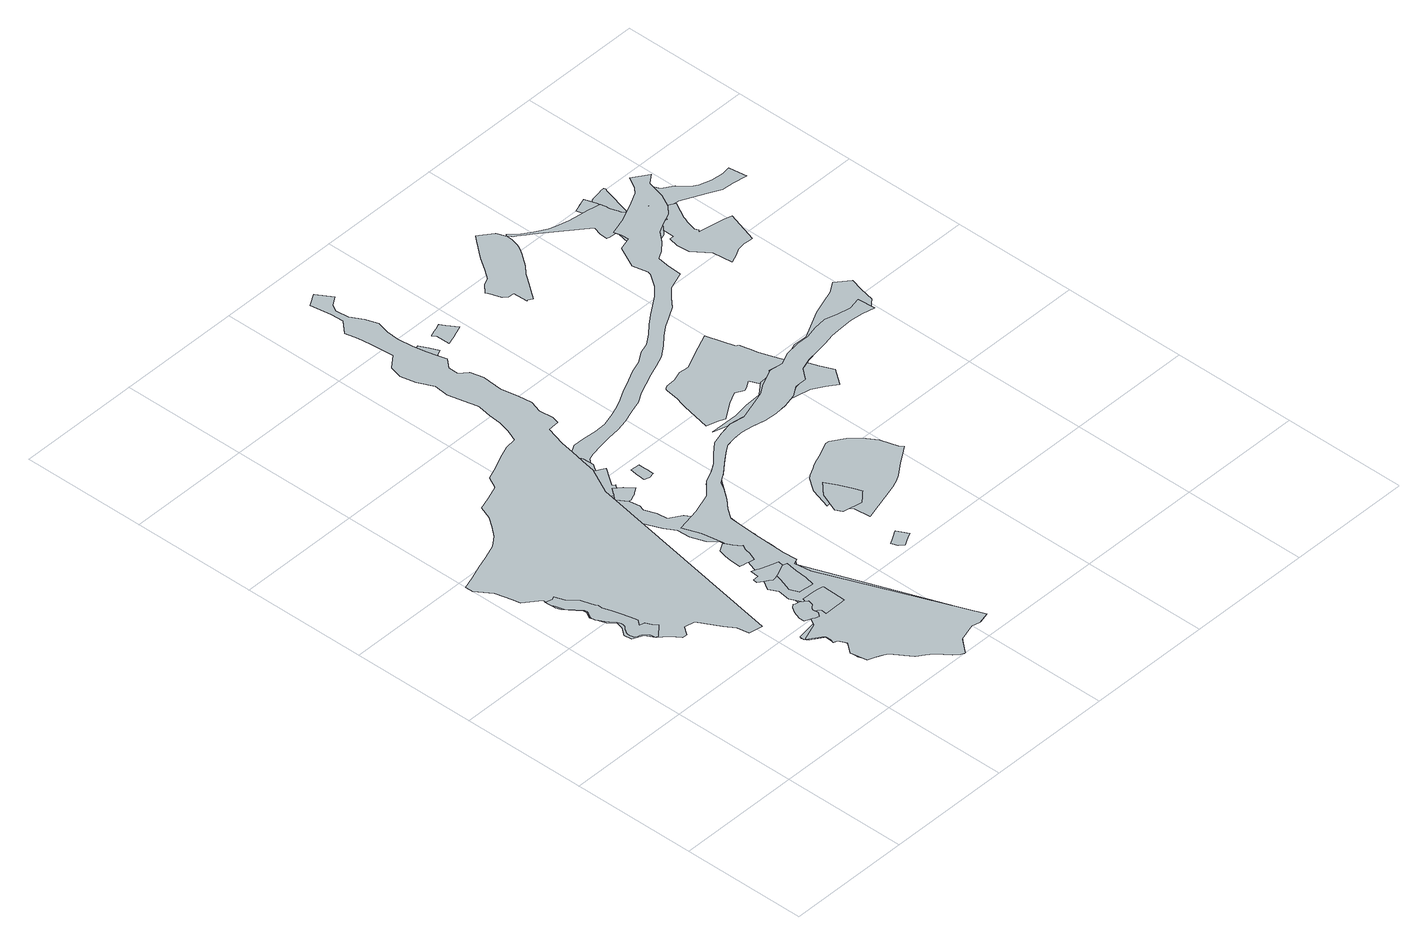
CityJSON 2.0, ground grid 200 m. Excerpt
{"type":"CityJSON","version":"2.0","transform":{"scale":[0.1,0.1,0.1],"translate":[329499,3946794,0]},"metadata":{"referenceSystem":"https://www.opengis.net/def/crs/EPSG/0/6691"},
"CityObjects":{
"object1":{"type":"GenericCityObject","attributes":{"prefecture":"14","disasterType":"1","areaType":"1","zoneNumber":"151-H25-67030","zoneName":"佐野川30","status":"0"},"geometry":[{"type":"MultiSurface","lod":"1","boundaries":[[[0,1,2,3,4,5,6,7,8,9,10,11,12,13,14,15,16,17,18,19,20,21,22,23,24,25,26,27,28,29,30,31,32,33,34,35,36,37,38,39,40,41,42,43,44,45,46,47,48,49,50,51,52,53,54,55,56,57,58,59,60,61,62,63,64,65,66,67,68,69,70,71,72,73,74,75,76,77,78]]]}]},
"object2":{"type":"GenericCityObject","attributes":{"prefecture":"14","disasterType":"1","areaType":"1","zoneNumber":"151-H25-67030","zoneName":"佐野川30","status":"0"},"geometry":[{"type":"MultiSurface","lod":"1","boundaries":[[[79,80,81,82,83,84,85,86,87,88,89,90,91,92,93,94,95,96,97,98,99]]]}]},
"object3":{"type":"GenericCityObject","attributes":{"prefecture":"14","disasterType":"1","areaType":"1","zoneNumber":"151-H25-67030","zoneName":"佐野川30","status":"0"},"geometry":[{"type":"MultiSurface","lod":"1","boundaries":[[[100,101,102,103,104,105,106,107,108,109,110,111,112,113,114,115,116,117]]]}]},
"object4":{"type":"GenericCityObject","attributes":{"prefecture":"14","disasterType":"2","areaType":"1","zoneNumber":84901,"zoneName":"丸畑沢-1","status":"0"},"geometry":[{"type":"MultiSurface","lod":"1","boundaries":[[[118,119,120,121,122,123,124,125,126,127,128,129,130,131,132,133,134,135,136,137,138,139,140,141,142,143,144,145,146,147,148,149,150,151,152,153,154,155,156,157,158,159,160,161,162,163,164,165,166,167,168,169,170,171,172,173,174,175,176,177,178,179,180,181,182,183,184,185,186,187,188,189,190,191,192,193,194,195,196,197,198,199,200,201,202,203,204,205,206,207,208]]]}]},
"object5":{"type":"GenericCityObject","attributes":{"prefecture":"14","disasterType":"1","areaType":"1","zoneNumber":"151-H25-67030","zoneName":"佐野川30","status":"0"},"geometry":[{"type":"MultiSurface","lod":"1","boundaries":[[[209,210,211,212,213,214,215,216,217,218,219,220,221,222,223,224,225,226,227]]]}]},
"object6":{"type":"GenericCityObject","attributes":{"prefecture":"14","disasterType":"1","areaType":"1","zoneNumber":"151-H25-67030","zoneName":"佐野川30","status":"0"},"geometry":[{"type":"MultiSurface","lod":"1","boundaries":[[[228,229,230,231,232,233,234,235,236,237,238,239,240,241,242]]]}]},
"object7":{"type":"GenericCityObject","attributes":{"prefecture":"14","disasterType":"1","areaType":"1","zoneNumber":"151-H25-67030","zoneName":"佐野川30","status":"0"},"geometry":[{"type":"MultiSurface","lod":"1","boundaries":[[[243,244,245,246,247,248,249,250,251,252,253,254,255,256,257,258,259,260]]]}]},
"object8":{"type":"GenericCityObject","attributes":{"prefecture":"14","disasterType":"1","areaType":"1","zoneNumber":"151-H25-67031","zoneName":"佐野川31","status":"0"},"geometry":[{"type":"MultiSurface","lod":"1","boundaries":[[[261,262,263,264,265,266,267,268,269,270,271,272,273,274,275,276,277]]]}]},
"object9":{"type":"GenericCityObject","attributes":{"prefecture":"14","disasterType":"1","areaType":"1","zoneNumber":"151-H25-67031","zoneName":"佐野川31","status":"0"},"geometry":[{"type":"MultiSurface","lod":"1","boundaries":[[[278,279,280,281,282,283,284,285,286,287,288,289,290,291,292,293,294]]]}]},
"object10":{"type":"GenericCityObject","attributes":{"prefecture":"14","disasterType":"1","areaType":"1","zoneNumber":"151-H25-67031","zoneName":"佐野川31","status":"0"},"geometry":[{"type":"MultiSurface","lod":"1","boundaries":[[[295,296,297,298,299,300,301,302,303,304,305,306,307,308,309,310,311,312]]]}]},
"object11":{"type":"GenericCityObject","attributes":{"prefecture":"14","disasterType":"1","areaType":"1","zoneNumber":"151-H25-67031","zoneName":"佐野川31","status":"0"},"geometry":[{"type":"MultiSurface","lod":"1","boundaries":[[[313,314,315,316,317,318,319,320,321,322,323,324,325,326,327]]]}]},
"object12":{"type":"GenericCityObject","attributes":{"prefecture":"14","disasterType":"1","areaType":"1","zoneNumber":"151-H25-67029","zoneName":"佐野川29","status":"0"},"geometry":[{"type":"MultiSurface","lod":"1","boundaries":[[[328,329,330,331,332,333,334,335,336,337,338,339]]]}]},
"object13":{"type":"GenericCityObject","attributes":{"prefecture":"14","disasterType":"1","areaType":"1","zoneNumber":"151-H25-67029","zoneName":"佐野川29","status":"0"},"geometry":[{"type":"MultiSurface","lod":"1","boundaries":[[[340,341,342,343,344,345,346,347,348,349,350,351,352]]]}]},
"object14":{"type":"GenericCityObject","attributes":{"prefecture":"14","disasterType":"2","areaType":"1","zoneNumber":84002,"zoneName":"夜追沢","status":"0"},"geometry":[{"type":"MultiSurface","lod":"1","boundaries":[[[353,354,355,356,357,358,359,360,361,362,363,364,365,366,367,368,369,370,371,372,373,374,375,376,377,378,379,380,381,382,383,384,385,386,387,388,389,390,391,392,393,394,395,396,397,398,399,400,401,402,403,404,405,406,407,408,409,410,411,412,413,414,415,416,417,418,419,420,421,422,423,424,425,426,427,428,429,430,431,432,433,434,435,436,437,438,439,440,441,442,443,444,445]]]}]},
"object15":{"type":"GenericCityObject","attributes":{"prefecture":"14","disasterType":"1","areaType":"1","zoneNumber":"151-H25-67033","zoneName":"佐野川33","status":"0"},"geometry":[{"type":"MultiSurface","lod":"1","boundaries":[[[446,447,448,449,450,451,452,453,454,455,456,457,458,459]]]}]},
"object16":{"type":"GenericCityObject","attributes":{"prefecture":"14","disasterType":"2","areaType":"1","zoneNumber":84902,"zoneName":"上岩沢-1","status":"0"},"geometry":[{"type":"MultiSurface","lod":"1","boundaries":[[[460,461,462,463,464,465,466,467,468,469,470,471,472,473,474,475,476,477,371,372,478,479,480,481,482,483,484,485,486,487,488,489,490,491,492,493,494,495,496,497,498,499,500,501,502,503,504,505,506,507,508,509,510,511,512,513,514,515,516,517,518,519,520,521,522,523,524,525,526,527,528,529,530,531,532,533,534,535,536,537,538,539,540,541,542,543,544,545,546,547,548,549]]]}]},
"object17":{"type":"GenericCityObject","attributes":{"prefecture":"14","disasterType":"1","areaType":"1","zoneNumber":"151-H25-67029","zoneName":"佐野川29","status":"0"},"geometry":[{"type":"MultiSurface","lod":"1","boundaries":[[[550,551,552,553,554,555,556,557,558,559,560,561,562,563,564,565,566,567,568,569,570,571,572,573,574,575,576,577,578,579,580,581,582,583,584]]]}]},
"object18":{"type":"GenericCityObject","attributes":{"prefecture":"14","disasterType":"1","areaType":"2","zoneNumber":"151-H25-67029","zoneName":"佐野川29","status":"0"},"geometry":[{"type":"MultiSurface","lod":"1","boundaries":[[[576,577,578,579,580,581,582,583,585,586,587,588,589,590,591,592,593,594,595,596,597,598,599,600,601,602,603,604,575]]]}]},
"object19":{"type":"GenericCityObject","attributes":{"prefecture":"14","disasterType":"1","areaType":"1","zoneNumber":"151-H25-67033","zoneName":"佐野川33","status":"0"},"geometry":[{"type":"MultiSurface","lod":"1","boundaries":[[[605,606,607,608,609,610,611,612,613,614,615,616,617,618,619]]]}]},
"object20":{"type":"GenericCityObject","attributes":{"prefecture":"14","disasterType":"2","areaType":"1","zoneNumber":"84001-1","zoneName":"大洞沢-1","status":"0"},"geometry":[{"type":"MultiSurface","lod":"1","boundaries":[[[620,621,622,623,624,625,626,627,628,629,630,631,632,633,634,635,636,637,638,639,640,641,642,643,644,645,646,647,648,649,650,651,652,653,654,655,656,657,658,659,660,661,662,663,664,665,666,667,668,669,670,671,672,673,674,675,676,677,678,679,680,681,682,683,684,685,686,687,688,689,690,691,692,693,694,695,696,697,698,699,700,701,702,703,704,705,706,707,708,709,710,711,712,713,714,715,716,717,718,719,720,721,722,723,724,725,726,727,728,729,730,731,732,733,734,735,736,737,738,739,740,741,742,743,744,745,746,747,748,749,750,751,752,753]]]}]},
"object21":{"type":"GenericCityObject","attributes":{"prefecture":"14","disasterType":"2","areaType":"1","zoneNumber":84903,"zoneName":"上岩沢-2","status":"0"},"geometry":[{"type":"MultiSurface","lod":"1","boundaries":[[[754,755,756,757,758,759,760,761,762,763,764,765,766,767,768,769,770,771,772]]]}]},
"object22":{"type":"GenericCityObject","attributes":{"prefecture":"14","disasterType":"1","areaType":"1","zoneNumber":"151-H25-67031","zoneName":"佐野川31","status":"0"},"geometry":[{"type":"MultiSurface","lod":"1","boundaries":[[[773,774,775,776,777,778,779,780,781,782,783,784,785,786,787,788,789,790,791,792,793,794,795,796,797,798,799,800,801,802,803,804,805,806,807,808,809,810,811,812,813,814,815]]]}]},
"object23":{"type":"GenericCityObject","attributes":{"prefecture":"14","disasterType":"1","areaType":"1","zoneNumber":"151-H25-67033","zoneName":"佐野川33","status":"0"},"geometry":[{"type":"MultiSurface","lod":"1","boundaries":[[[816,817,818,819,820,821,822,823,824,825,826,827,828,829,830,831,832,833,834,835,836,837,838,839,840,841,842,843,844,845,846,847,848,849]]]}]},
"object24":{"type":"GenericCityObject","attributes":{"prefecture":"14","disasterType":"1","areaType":"1","zoneNumber":"151-H25-67032","zoneName":"佐野川32","status":"0"},"geometry":[{"type":"MultiSurface","lod":"1","boundaries":[[[850,851,852,853,854,855,856,857,858,859,860,861,862,863,864,865,866,867,868,869,870,871,872,873,874,875,876,877,878,879,880,881,882,883,884,885,886,887,888,889,890]]]}]},
"object25":{"type":"GenericCityObject","attributes":{"prefecture":"14","disasterType":"2","areaType":"1","zoneNumber":"84001-2","zoneName":"大洞沢-2","status":"0"},"geometry":[{"type":"MultiSurface","lod":"1","boundaries":[[[891,892,893,894,895,896,897,898,899,900,901,902,903,904,905,906,907,908,909,910]]]}]},
"object26":{"type":"GenericCityObject","attributes":{"prefecture":"14","disasterType":"2","areaType":"2","zoneNumber":"84001-2","zoneName":"大洞沢-2","status":"0"},"geometry":[{"type":"MultiSurface","lod":"1","boundaries":[[[911,912,913,914,915]]]}]},
"object27":{"type":"GenericCityObject","attributes":{"prefecture":"14","disasterType":"1","areaType":"1","zoneNumber":"151-H25-67032","zoneName":"佐野川32","status":"0"},"geometry":[{"type":"MultiSurface","lod":"1","boundaries":[[[916,917,918,919,920,921,922,923,924,925,926,927,928,929,930,931,932,933,934,935,936,937,938,939,940,941,942,943,944]]]}]},
"object28":{"type":"GenericCityObject","attributes":{"prefecture":"14","disasterType":"1","areaType":"1","zoneNumber":"151-H25-67032","zoneName":"佐野川32","status":"0"},"geometry":[{"type":"MultiSurface","lod":"1","boundaries":[[[945,946,947,948,949,950,951,952,953,954,955,956,957,958,959]]]}]},
"object29":{"type":"GenericCityObject","attributes":{"prefecture":"14","disasterType":"1","areaType":"1","zoneNumber":"151-H25-67032","zoneName":"佐野川32","status":"0"},"geometry":[{"type":"MultiSurface","lod":"1","boundaries":[[[960,961,962,963,964,965,966,967,968,969,970,971,972,973,974,975,976,977,978,979,980,981,982,983,984,985,986,987,988,989,990,991,992,993,994,995]]]}]},
"object30":{"type":"GenericCityObject","attributes":{"prefecture":"14","disasterType":"2","areaType":"1","zoneNumber":"84001-3","zoneName":"大洞沢-3","status":"0"},"geometry":[{"type":"MultiSurface","lod":"1","boundaries":[[[996,997,998,999,1000,1001,1002,1003,1004,1005,1006,1007,1008,1009,1010,1011,1012,1013,1014,1015,1016,1017,1018]]]}]}
},
"vertices":[
[588,4855,0],[552,4865,0],[520,4874,0],[500,4879,0],[499,4871,0],[499,4829,0],[509,4781,0],[530,4723,0],[548,4650,0],[571,4591,0],[592,4556,0],[614,4530,0],[655,4479,0],[674,4457,0],[714,4407,0],[731,4378,0],[738,4361,0],[739,4339,0],[733,4318,0],[723,4294,0],[722,4292,0],[681,4233,0],[674,4198,0],[679,4171,0],[687,4141,0],[707,4096,0],[745,4024,0],[782,3974,0],[845,3891,0],[857,3862,0],[866,3838,0],[869,3816,0],[865,3785,0],[856,3760,0],[844,3745,0],[821,3718,0],[784,3673,0],[769,3644,0],[765,3613,0],[761,3586,0],[762,3557,0],[768,3537,0],[772,3526,0],[784,3511,0],[802,3498,0],[817,3492,0],[849,3483,0],[873,3473,0],[899,3454,0],[924,3428,0],[943,3404,0],[958,3362,0],[962,3329,0],[966,3314,0],[979,3297,0],[992,3289,0],[1002,3284,0],[1017,3297,0],[1078,3351,0],[1101,3371,0],[1124,3391,0],[1177,3437,0],[1138,3486,0],[1085,3603,0],[1003,3628,0],[1064,3718,0],[1044,3839,0],[1005,3964,0],[970,4122,0],[921,4243,0],[930,4310,0],[909,4352,0],[884,4421,0],[840,4559,0],[718,4696,0],[697,4767,0],[659,4870,0],[609,4850,0],[597,4853,0],
[2804,2117,0],[2828,2153,0],[2879,2197,0],[2902,2275,0],[2854,2317,0],[2827,2341,0],[2814,2353,0],[2805,2355,0],[2742,2374,0],[2709,2383,0],[2658,2352,0],[2606,2260,0],[2585,2218,0],[2559,2130,0],[2559,2052,0],[2606,2030,0],[2650,2009,0],[2670,2000,0],[2704,1984,0],[2760,1957,0],[2815,2023,0],
[2878,2040,0],[2887,2016,0],[2868,1934,0],[2995,1936,0],[3034,1937,0],[3142,1938,0],[3242,1940,0],[3246,2148,0],[3257,2328,0],[3242,2331,0],[3159,2347,0],[3120,2355,0],[3099,2355,0],[3040,2356,0],[2999,2357,0],[2883,2359,0],[2809,2139,0],[2801,2084,0],
[2732,5822,0],[2946,6244,0],[2989,6471,0],[3032,6698,0],[3075,6925,0],[3169,7239,0],[3356,7250,0],[3383,7367,0],[3362,7592,0],[3422,7784,0],[3392,8013,0],[3344,8285,0],[3369,8613,0],[3320,8822,0],[3196,8925,0],[3194,9092,0],[3316,9230,0],[3294,9338,0],[3237,9552,0],[3195,9762,0],[3171,10001,0],[3187,10201,0],[3242,10401,0],[3175,10601,0],[3062,10798,0],[3042,10999,0],[3099,11111,0],[3249,11210,0],[3092,11446,0],[2896,11333,0],[2952,11001,0],[2954,10788,0],[2776,10599,0],[2825,10399,0],[2852,10200,0],[2870,10000,0],[2885,9818,0],[2678,9654,0],[2627,9457,0],[2682,9209,0],[2794,8964,0],[2771,8734,0],[2825,8483,0],[2878,8277,0],[2888,8313,0],[2878,8227,0],[2847,8024,0],[2825,7816,0],[2774,7621,0],[2695,7437,0],[2511,7411,0],[2301,7328,0],[2099,7238,0],[1891,7153,0],[1796,6971,0],[1578,6895,0],[1360,6819,0],[1287,6618,0],[1169,6455,0],[1041,6302,0],[877,6179,0],[659,6102,0],[441,6026,0],[223,5950,0],[3,5875,0],[9,5750,0],[174,5504,0],[239,5255,0],[268,5113,0],[510,4933,0],[509,4696,0],[534,4627,0],[716,4379,0],[723,4332,0],[660,4224,0],[742,3984,0],[833,3881,0],[808,3761,0],[712,3636,0],[729,3516,0],[889,3438,0],[966,3288,0],[1099,3171,0],[1204,3025,0],[1286,3024,0],[1385,3158,0],[1553,3120,0],[1745,2777,0],[1849,2620,0],[1880,2431,0],[2090,2390,0],
[3050,2965,0],[3217,3045,0],[3225,3118,0],[3074,3169,0],[3050,3177,0],[2990,3197,0],[2930,3223,0],[2917,3229,0],[2838,3263,0],[2824,3192,0],[2819,3122,0],[2723,3119,0],[2715,3057,0],[2759,3026,0],[2798,3000,0],[2825,2982,0],[2855,2961,0],[2908,2926,0],[2949,2931,0],
[3246,2832,0],[3283,3018,0],[3185,3037,0],[3125,3048,0],[3099,3053,0],[3027,3067,0],[2977,2854,0],[2904,2638,0],[2960,2494,0],[3018,2490,0],[3059,2487,0],[3097,2484,0],[3190,2477,0],[3197,2477,0],[3233,2631,0],
[3114,3623,0],[3152,3700,0],[3123,3717,0],[3099,3760,0],[3067,3819,0],[3051,3848,0],[3030,3887,0],[3003,3936,0],[2864,3850,0],[2831,3722,0],[2811,3618,0],[2805,3441,0],[2880,3429,0],[2904,3425,0],[2945,3418,0],[2996,3410,0],[3044,3402,0],[3093,3525,0],
[2930,5487,0],[2956,5499,0],[2972,5510,0],[2986,5519,0],[3056,5565,0],[3027,5608,0],[2953,5698,0],[2840,5794,0],[2796,5739,0],[2778,5716,0],[2753,5683,0],[2735,5661,0],[2691,5604,0],[2762,5497,0],[2802,5450,0],[2838,5447,0],[2916,5481,0],
[2847,5714,0],[2862,5733,0],[2883,5758,0],[2925,5810,0],[2878,5839,0],[2957,5944,0],[3090,6134,0],[3031,6166,0],[3002,6182,0],[2925,6223,0],[2885,6245,0],[2819,6281,0],[2706,6088,0],[2660,5915,0],[2655,5752,0],[2784,5636,0],[2822,5682,0],
[3036,6318,0],[3024,6488,0],[2992,6579,0],[2975,6627,0],[2966,6653,0],[2938,6687,0],[2898,6727,0],[2870,6756,0],[2828,6799,0],[2679,6623,0],[2581,6503,0],[2470,6393,0],[2475,6387,0],[2529,6312,0],[2572,6254,0],[2610,6202,0],[2630,6173,0],[2948,6188,0],
[3439,5659,0],[3439,5697,0],[3440,5751,0],[3440,5793,0],[3441,5851,0],[3365,5857,0],[3294,5864,0],[3285,5811,0],[3277,5766,0],[3273,5740,0],[3270,5698,0],[3265,5646,0],[3262,5599,0],[3348,5578,0],[3438,5597,0],
[4758,2167,0],[4846,2214,0],[4794,2316,0],[4754,2392,0],[4731,2379,0],[4667,2342,0],[4612,2310,0],[4541,2269,0],[4525,2261,0],[4564,2160,0],[4627,2098,0],[4715,2144,0],
[4993,3209,0],[5043,3251,0],[5070,3273,0],[5016,3396,0],[4935,3597,0],[4837,3783,0],[4766,3713,0],[4725,3672,0],[4654,3602,0],[4525,3279,0],[4577,3174,0],[4884,3116,0],[4960,3181,0],
[3137,376,0],[3235,299,0],[3380,99,0],[3465,26,0],[3533,4,0],[3714,232,0],[3998,314,0],[4123,284,0],[4319,333,0],[3380,2676,0],[3345,2950,0],[3425,2975,0],[3408,3203,0],[3421,3418,0],[3424,3664,0],[3436,3864,0],[3448,4064,0],[3454,4195,0],[3568,4358,0],[3705,4504,0],[3846,4679,0],[3913,4800,0],[4071,4893,0],[4243,5036,0],[4407,5160,0],[4545,5246,0],[4716,5276,0],[4878,5289,0],[5053,5262,0],[5256,5211,0],[5469,5204,0],[5668,5219,0],[5884,5276,0],[6052,5385,0],[6242,5382,0],[6390,5560,0],[6580,5622,0],[6765,5650,0],[6962,5686,0],[7158,5728,0],[7356,5743,0],[7555,5752,0],[7757,5729,0],[7960,5684,0],[7945,5968,0],[7747,5921,0],[7544,5963,0],[7341,6024,0],[7124,5999,0],[6928,5955,0],[6727,5953,0],[6470,5920,0],[6290,5831,0],[6066,5859,0],[5790,5737,0],[5624,5624,0],[5123,5475,0],[4896,5512,0],[4667,5467,0],[4458,5400,0],[4284,5260,0],[4132,5126,0],[4003,5048,0],[3804,4957,0],[3586,4751,0],[3252,4643,0],[2864,4563,0],[2967,4283,0],[3021,3941,0],[3012,3749,0],[2967,3675,0],[2952,3604,0],[2948,3419,0],[2822,3032,0],[2707,2845,0],[2780,2703,0],[2754,2505,0],[2827,2349,0],[2713,2211,0],[2711,2126,0],[2589,1897,0],[2283,1781,0],[2514,1624,0],[2516,1524,0],[2495,1466,0],[2553,1435,0],[2613,1311,0],[2488,1144,0],[2533,883,0],[2642,841,0],[2734,802,0],[2812,753,0],[3021,449,0],
[3270,9365,0],[3294,9377,0],[3333,9398,0],[3382,9424,0],[3321,9563,0],[3252,9700,0],[3215,9688,0],[3157,9669,0],[3143,9665,0],[3113,9655,0],[3048,9633,0],[3117,9459,0],[3181,9318,0],[3240,9349,0],
[2596,882,0],[2803,766,0],[3030,461,0],[3225,319,0],[3378,124,0],[3516,3,0],[3735,247,0],[4016,345,0],[4144,280,0],[4311,323,0],[3348,2912,0],[3396,2963,0],[3406,3189,0],[3419,3407,0],[3422,3656,0],[3435,3857,0],[3450,4057,0],[3466,4221,0],[3847,4683,0],[3963,4839,0],[4057,4887,0],[4227,5021,0],[4398,5151,0],[4526,5238,0],[4689,5268,0],[4857,5287,0],[5034,5265,0],[5240,5215,0],[5452,5204,0],[5652,5217,0],[5869,5267,0],[6039,5373,0],[6255,5398,0],[6379,5553,0],[6569,5618,0],[6767,5652,0],[6961,5686,0],[7150,5726,0],[7349,5748,0],[7549,5753,0],[7916,5712,0],[8075,5838,0],[8122,6076,0],[8181,6286,0],[7973,6457,0],[7797,6342,0],[7590,6272,0],[7370,6199,0],[6907,5964,0],[6686,5978,0],[6498,5904,0],[6312,5825,0],[6023,5803,0],[5828,5742,0],[5667,5619,0],[5276,5399,0],[5115,5479,0],[4885,5513,0],[4660,5465,0],[4449,5397,0],[4276,5251,0],[4134,5128,0],[3982,5037,0],[3754,4915,0],[3723,4699,0],[3609,4602,0],[3441,4488,0],[3292,4298,0],[3136,4056,0],[3075,3855,0],[2971,3668,0],[2944,3551,0],[2944,3427,0],[3013,3135,0],[2981,2927,0],[2931,2731,0],[2797,2543,0],[2829,2350,0],[2719,2120,0],[2610,1921,0],[2282,1868,0],[2270,1794,0],[2315,1739,0],[2510,1610,0],[2501,1457,0],[2555,1437,0],[2638,1415,0],[2599,1268,0],[2499,1150,0],[2525,959,0],
[6040,3419,0],[6116,3471,0],[6106,3484,0],[6083,3519,0],[5994,3809,0],[5895,3965,0],[5723,4159,0],[5524,4288,0],[5458,4294,0],[5200,4176,0],[5119,4147,0],[5023,4107,0],[4963,4068,0],[4829,4007,0],[4768,3960,0],[4755,3941,0],[4699,3861,0],[4663,3809,0],[4626,3756,0],[4520,3412,0],[4562,3420,0],[4605,3370,0],[4646,3213,0],[4722,3102,0],[4744,2840,0],[5172,2960,0],[5226,2975,0],[5305,2998,0],[5399,3023,0],[5521,3073,0],[5628,3132,0],[5729,3207,0],[5829,3278,0],[5939,3351,0],[6034,3415,0],
[5970,3372,0],[5960,3387,0],[5941,3428,0],[5837,3751,0],[5741,3894,0],[5575,4076,0],[5392,4187,0],[5388,4184,0],[5310,4124,0],[5235,4057,0],[5146,3973,0],[5012,3850,0],[4924,3765,0],[4864,3709,0],[4944,3616,0],[4993,3448,0],[5092,3299,0],[5157,3179,0],[5138,3071,0],[5152,2955,0],
[3727,9474,0],[3782,9493,0],[3828,9511,0],[3872,9528,0],[3921,9547,0],[3814,9711,0],[3768,9792,0],[3740,9782,0],[3675,9757,0],[3622,9738,0],[3537,9706,0],[3529,9702,0],[3569,9637,0],[3575,9422,0],[3670,9455,0],
[2592,868,0],[2694,817,0],[2831,752,0],[3025,454,0],[3208,330,0],[3362,137,0],[3465,25,0],[3392,1786,0],[3349,2792,0],[3354,2939,0],[3378,2968,0],[3332,3105,0],[3401,3294,0],[3388,3523,0],[3437,3743,0],[3424,4032,0],[3354,4230,0],[3077,4710,0],[2883,4834,0],[2859,5004,0],[2794,5193,0],[2820,5275,0],[2761,5686,0],[2696,5783,0],[2731,5939,0],[2868,6096,0],[2960,6277,0],[3086,6429,0],[3181,6456,0],[3379,6495,0],[3577,6524,0],[3783,6554,0],[3979,6598,0],[4190,6670,0],[4386,6731,0],[4559,6831,0],[4731,6904,0],[4915,6981,0],[5104,7050,0],[5289,7127,0],[5467,7259,0],[5620,7391,0],[5784,7506,0],[5959,7604,0],[6140,7709,0],[6283,7853,0],[6432,7987,0],[6724,8092,0],[6734,8308,0],[6763,8515,0],[6889,8587,0],[7042,8717,0],[7175,8876,0],[7335,8954,0],[7519,9031,0],[7643,9158,0],[7746,9359,0],[7822,9649,0],[7973,9758,0],[7732,9923,0],[7618,9729,0],[7539,9651,0],[7358,9561,0],[7037,9408,0],[6752,9327,0],[6778,9216,0],[6787,9084,0],[6584,9025,0],[6409,8681,0],[6459,8433,0],[6450,8376,0],[6295,8169,0],[6147,8033,0],[5984,7917,0],[5828,7813,0],[5666,7697,0],[5513,7563,0],[5348,7449,0],[5170,7391,0],[5002,7278,0],[4813,7212,0],[4632,7126,0],[4440,7037,0],[4262,6945,0],[4080,6860,0],[3934,6812,0],[3742,6755,0],[3554,6747,0],[3351,6768,0],[3150,6768,0],[2868,6607,0],[2773,6423,0],[2647,6267,0],[2531,6112,0],[2429,5910,0],[2376,5694,0],[2406,5484,0],[2470,5274,0],[2532,5121,0],[2609,4934,0],[2691,4735,0],[2796,4564,0],[2801,4351,0],[2882,4127,0],[3005,3969,0],[3023,3780,0],[2971,3669,0],[2946,3558,0],[2941,3344,0],[2906,3298,0],[3046,3185,0],[2997,3016,0],[2957,2820,0],[2932,2703,0],[2817,2636,0],[2758,2545,0],[2763,2503,0],[2792,2478,0],[2793,2316,0],[2692,2163,0],[2690,2072,0],[2634,1941,0],[2550,1865,0],[2268,1837,0],[2295,1755,0],[2384,1688,0],[2519,1598,0],[2496,1466,0],[2550,1441,0],[2600,1393,0],[2609,1303,0],[2498,1144,0],[2500,1014,0],[2530,935,0],
[5689,5286,0],[5916,5243,0],[6141,5198,0],[6318,5088,0],[6482,4973,0],[6669,5222,0],[6578,5435,0],[6512,5632,0],[6470,5725,0],[6396,5745,0],[6394,5803,0],[6056,5869,0],[6012,5795,0],[5800,5785,0],[5599,5628,0],[5312,5609,0],[5075,5572,0],[4608,5572,0],[5462,5328,0],
[6281,5447,0],[6285,5461,0],[6298,5484,0],[6355,5532,0],[6457,5596,0],[6385,5799,0],[6310,6010,0],[6226,6248,0],[6207,6343,0],[6193,6409,0],[6180,6470,0],[6173,6507,0],[6164,6517,0],[6162,6519,0],[6152,6526,0],[6128,6543,0],[6001,6992,0],[5642,6839,0],[5372,6718,0],[5299,6719,0],[5214,6726,0],[5057,6671,0],[4897,6669,0],[4862,6653,0],[4840,6628,0],[4830,6602,0],[4829,6600,0],[4817,6538,0],[4794,6380,0],[4761,6283,0],[4745,6210,0],[4716,6074,0],[4641,5721,0],[4834,5670,0],[4920,5627,0],[5209,5810,0],[5399,5904,0],[5528,5831,0],[5582,5849,0],[5703,5930,0],[5814,5676,0],[5989,5635,0],[6262,5438,0],
[5308,9604,0],[5332,9636,0],[5436,9741,0],[5591,9942,0],[5638,10009,0],[5660,10049,0],[5687,10109,0],[5700,10153,0],[5712,10194,0],[5718,10232,0],[5728,10300,0],[5733,10331,0],[5665,10486,0],[5493,10622,0],[5447,10647,0],[5417,10611,0],[5383,10570,0],[5152,10289,0],[5012,10080,0],[5012,10079,0],[4903,9937,0],[4789,9888,0],[4672,9769,0],[4686,9728,0],[4703,9674,0],[4719,9626,0],[4734,9581,0],[4750,9531,0],[4825,9477,0],[4923,9475,0],[4927,9234,0],[4945,9245,0],[5010,9202,0],[5270,9554,0],
[6869,9883,0],[6789,9897,0],[6538,9934,0],[6325,9987,0],[6219,10025,0],[6040,10123,0],[5858,10249,0],[5814,10289,0],[5813,10290,0],[5754,10369,0],[5742,10356,0],[5737,10347,0],[5729,10341,0],[5771,10287,0],[5793,10265,0],[5818,10241,0],[5926,10163,0],[6033,10082,0],[6057,10066,0],[6646,9573,0],[6608,9441,0],[6597,9312,0],[6636,9306,0],[6696,9297,0],[6729,9292,0],[6758,9296,0],[6802,9302,0],[6857,9310,0],[6888,9297,0],[6976,9374,0],[7295,9280,0],[7337,9417,0],[7156,9496,0],[7142,9508,0],[7129,9524,0],[7118,9576,0],[7085,9684,0],[7078,9725,0],[7074,9761,0],[7061,9851,0],[6977,9865,0],
[6811,8628,0],[6866,8682,0],[7011,8740,0],[7169,8793,0],[7286,8916,0],[7318,9138,0],[7311,9347,0],[7137,9500,0],[7073,9689,0],[7042,9890,0],[6981,10081,0],[6745,9999,0],[6788,9803,0],[6842,9610,0],[6797,9384,0],[6752,9157,0],[6708,8930,0],[6663,8704,0],[6650,8640,0],[6690,8635,0],
[6815,10023,0],[6858,9869,0],[6935,9895,0],[6876,10045,0],[6828,10028,0],
[6913,9415,0],[7005,9420,0],[7013,9421,0],[7052,9423,0],[7090,9426,0],[7098,9429,0],[7122,9435,0],[7168,9457,0],[7187,9472,0],[7326,9980,0],[7334,9992,0],[7343,9999,0],[7341,10012,0],[7336,10037,0],[7266,10025,0],[7238,10020,0],[7092,9996,0],[7019,9969,0],[6985,9949,0],[6900,9887,0],[6888,9878,0],[6778,9797,0],[6808,9736,0],[6840,9717,0],[6857,9685,0],[6839,9616,0],[6793,9547,0],[6753,9463,0],[6718,9392,0],
[7470,9341,0],[7436,9327,0],[7377,9304,0],[7343,9290,0],[7292,9265,0],[7162,9202,0],[7149,9196,0],[7090,9133,0],[7066,9072,0],[7168,9045,0],[7259,9021,0],[7339,8999,0],[7373,8990,0],[7435,8974,0],[7469,9182,0],
[7375,7737,0],[7520,7795,0],[7617,7852,0],[7771,7877,0],[7846,7869,0],[7912,7864,0],[7944,7964,0],[7946,7970,0],[8046,8283,0],[8076,8378,0],[7945,8416,0],[7607,8471,0],[7561,8476,0],[7551,8478,0],[7538,8481,0],[7536,8496,0],[7562,8519,0],[7539,8575,0],[7584,8756,0],[7584,8758,0],[7609,8819,0],[7617,8840,0],[7759,9104,0],[7752,9108,0],[7672,9154,0],[7609,9190,0],[7574,9210,0],[7522,9239,0],[7411,9297,0],[7238,9189,0],[7242,8825,0],[7236,8675,0],[7164,8678,0],[7131,8513,0],[7145,8308,0],[7344,8054,0],
[6758,9345,0],[6753,9336,0],[6768,9226,0],[7821,9114,0],[8214,8926,0],[8390,8838,0],[8592,8825,0],[8813,8784,0],[8772,9073,0],[8644,9057,0],[8442,9071,0],[8252,9138,0],[8148,9198,0],[8017,9357,0],[7846,9463,0],[7755,9675,0],[7442,9590,0],[7314,9507,0],[7202,9450,0],[7108,9469,0],[7009,9683,0],[6898,9678,0],[6883,9570,0]
]}
